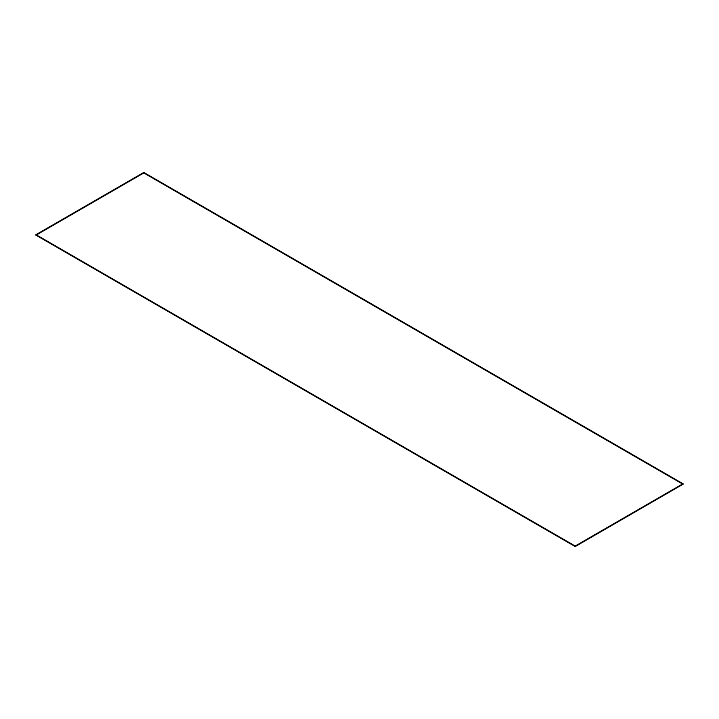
<?xml version="1.0" encoding="UTF-8"?>
<svg xmlns="http://www.w3.org/2000/svg" width="719" height="719" viewBox="0 0 719 719"><rect width="100%" height="100%" fill="white"/><g stroke="black" fill="none" stroke-linecap="round" stroke-linejoin="round"><path stroke-width="1.08" d="M35.95 234.888L143.8 172.623L683.05 483.959L575.2 546.377L35.95 234.888L575.2 546.224L683.05 483.959M35.95 235.041L143.8 172.776L683.05 484.112"/></g></svg>
